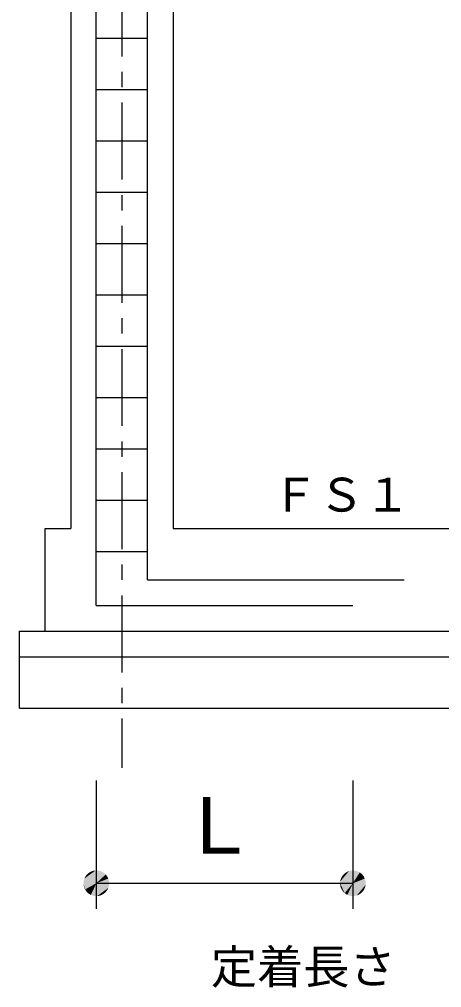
# Model space of a CAD drawing. Units: millimetres, scale not verified. Extents: x -23521 to 8910, y -6308 to 6308.
# Drawn here: x 515 to 1338, y -1120 to 766 of the extents above; entities that cross this region are included whole.
import ezdxf
from ezdxf.enums import TextEntityAlignment as Align

# ---------------------------------------------------------------- set-up
doc = ezdxf.new("R2010")
doc.units = ezdxf.units.MM
doc.header["$LTSCALE"] = 30
doc.linetypes.add('CHAIN1', pattern=[8, 5, -1, 1, -1])
for name, color, linetype, lineweight in [('0-F_08', 2, 'CHAIN1', 25), ('1-0_製作', 3, 'Continuous', 25), ('1-B_SUNPO', 52, 'Continuous', 25)]:
    doc.layers.add(name, color=color, linetype=linetype, lineweight=lineweight)
doc.styles.add('ＭＳ ゴシック', font='')
doc.styles.get('ＭＳ ゴシック').set_extended_font_data('MS Gothic')

msp = doc.modelspace()

# ---------------------------------------------------------------- linework, layer by layer
at = {"layer": '0-F_08', "linetype": 'Continuous'}
msp.add_line((515.42, -476.2), (2455.42, -476.2), dxfattribs=at)
at = {"layer": '1-0_製作', "color": 2, "linetype": 'CHAIN1'}
msp.add_line((715.42, 1803.79), (715.42, -692.22), dxfattribs=at)
at = {"layer": '1-0_製作'}
for p, q in [((665.42, -376.2), (665.42, 1603.8)), ((765.42, -326.2), (765.42, 1553.8)), ((665.42, 729.04), (765.42, 729.04)), ((665.42, 629.04), (765.42, 629.04)), ((665.42, 529.04), (765.42, 529.04)), ((665.42, 429.05), (765.42, 429.05)), ((665.42, 329.04), (765.42, 329.04)), ((665.42, 229.04), (765.42, 229.04)), ((665.42, 129.04), (765.42, 129.04)), ((665.42, 29.04), (765.42, 29.04)), ((665.42, -70.96), (765.42, -70.96)), ((665.42, -170.96), (765.42, -170.96)), ((665.42, -270.96), (765.42, -270.96)), ((765.42, -326.2), (1265.42, -326.2)), ((665.42, -376.2), (1165.42, -376.2))]:
    msp.add_line(p, q, dxfattribs=at)
at = {"layer": '1-0_製作', "color": 2}
for p, q in [((615.42, 1453.8), (615.42, -226.2)), ((815.42, 1453.8), (815.42, -226.2)), ((565.42, -426.2), (565.42, -226.2)), ((565.42, -226.2), (615.42, -226.2)), ((815.42, -226.2), (2405.42, -226.2)), ((515.42, -426.2), (2455.42, -426.2)), ((515.42, -576.2), (515.42, -426.2)), ((515.42, -576.2), (2455.42, -576.2))]:
    msp.add_line(p, q, dxfattribs=at)
at = {"layer": '1-B_SUNPO', "color": 2}
for p, q in [((665.42, -717.09), (665.42, -967.09)), ((1165.42, -717.09), (1165.42, -967.09)), ((665.42, -917.09), (1165.42, -917.09))]:
    msp.add_line(p, q, dxfattribs=at)
at = {"layer": '1-B_SUNPO'}
for points in [[(640.42, -917.09), (673.15, -893.31), (676.07, -894.47)], [(640.62, -913.95), (673.15, -893.31), (640.42, -917.09)], [(640.42, -917.09), (676.07, -894.47), (678.82, -895.98)], [(640.42, -917.09), (678.82, -895.98), (681.36, -897.82)], [(640.42, -917.09), (681.36, -897.82), (683.65, -899.97)], [(640.42, -917.09), (683.65, -899.97), (665.39, -917.05)], [(640.62, -913.95), (670.11, -892.53), (673.15, -893.31)], [(641.21, -910.87), (670.11, -892.53), (640.62, -913.95)], [(641.21, -910.87), (666.99, -892.14), (670.11, -892.53)], [(642.18, -907.88), (666.99, -892.14), (641.21, -910.87)], [(642.18, -907.88), (663.85, -892.14), (666.99, -892.14)], [(643.51, -905.04), (663.85, -892.14), (642.18, -907.88)], [(643.51, -905.04), (660.74, -892.53), (663.85, -892.14)], [(645.2, -902.39), (660.74, -892.53), (643.51, -905.04)], [(645.2, -902.39), (657.7, -893.31), (660.74, -892.53)], [(647.2, -899.97), (657.7, -893.31), (645.2, -902.39)], [(647.2, -899.97), (654.78, -894.47), (657.7, -893.31)], [(649.49, -897.82), (654.78, -894.47), (647.2, -899.97)], [(649.49, -897.82), (652.03, -895.98), (654.78, -894.47)], [(665.39, -917.05), (683.65, -899.97), (665.4, -917.04)], [(665.4, -917.04), (683.65, -899.97), (665.41, -917.04)], [(665.41, -917.04), (683.65, -899.97), (665.42, -917.04)], [(665.41, -917.04), (683.65, -899.97), (665.41, -917.04)], [(665.42, -917.04), (683.65, -899.97), (665.43, -917.04)], [(665.42, -917.04), (683.65, -899.97), (665.42, -917.04)], [(665.43, -917.04), (683.65, -899.97), (665.44, -917.04)], [(665.44, -917.04), (683.65, -899.97), (665.45, -917.05)], [(665.44, -917.04), (683.65, -899.97), (665.44, -917.04)], [(665.45, -917.05), (683.65, -899.97), (665.46, -917.05)], [(665.45, -917.05), (683.65, -899.97), (665.45, -917.05)], [(665.46, -917.06), (683.65, -899.97), (665.47, -917.06)], [(665.46, -917.05), (683.65, -899.97), (665.46, -917.06)], [(665.47, -917.09), (683.65, -899.97), (685.65, -902.39)], [(665.47, -917.08), (683.65, -899.97), (665.47, -917.09)], [(665.47, -917.08), (683.65, -899.97), (665.47, -917.08)], [(665.47, -917.07), (683.65, -899.97), (665.47, -917.08)], [(665.47, -917.06), (683.65, -899.97), (665.47, -917.07)], [(665.47, -917.09), (685.65, -902.39), (687.33, -905.04)], [(665.47, -917.09), (687.33, -905.04), (688.67, -907.88)], [(1140.42, -917.09), (1166.99, -892.14), (1170.11, -892.53)], [(1140.42, -917.09), (1163.85, -892.14), (1166.99, -892.14)], [(1140.42, -917.09), (1160.74, -892.53), (1163.85, -892.14)], [(1140.42, -917.09), (1170.11, -892.53), (1173.15, -893.31)], [(1140.42, -917.09), (1157.7, -893.31), (1160.74, -892.53)], [(1140.42, -917.09), (1173.15, -893.31), (1176.07, -894.47)], [(1140.62, -913.95), (1157.7, -893.31), (1140.42, -917.09)], [(1140.42, -917.09), (1176.07, -894.47), (1178.82, -895.98)], [(1140.42, -917.09), (1178.82, -895.98), (1165.38, -917.06)], [(1140.62, -913.95), (1154.78, -894.47), (1157.7, -893.31)], [(1141.21, -910.87), (1154.78, -894.47), (1140.62, -913.95)], [(1141.21, -910.87), (1152.03, -895.98), (1154.78, -894.47)], [(1142.18, -907.88), (1152.03, -895.98), (1141.21, -910.87)], [(1142.18, -907.88), (1149.49, -897.82), (1152.03, -895.98)], [(1143.51, -905.04), (1149.49, -897.82), (1142.18, -907.88)], [(1143.51, -905.04), (1147.2, -899.97), (1149.49, -897.82)], [(1145.2, -902.39), (1147.2, -899.97), (1143.51, -905.04)], [(1165.38, -917.06), (1178.82, -895.98), (1165.39, -917.05)], [(1165.39, -917.05), (1178.82, -895.98), (1165.4, -917.04)], [(1165.39, -917.05), (1178.82, -895.98), (1165.39, -917.05)], [(1165.39, -917.05), (1178.82, -895.98), (1165.39, -917.05)], [(1165.4, -917.04), (1178.82, -895.98), (1165.41, -917.04)], [(1165.41, -917.04), (1178.82, -895.98), (1165.42, -917.04)], [(1165.41, -917.04), (1178.82, -895.98), (1165.41, -917.04)], [(1165.42, -917.04), (1178.82, -895.98), (1165.43, -917.04)], [(1165.42, -917.04), (1178.82, -895.98), (1165.42, -917.04)], [(1165.43, -917.04), (1178.82, -895.98), (1165.44, -917.04)], [(1165.44, -917.04), (1178.82, -895.98), (1165.45, -917.05)], [(1165.44, -917.04), (1178.82, -895.98), (1165.44, -917.04)], [(1165.45, -917.05), (1178.82, -895.98), (1165.46, -917.05)], [(1165.45, -917.05), (1178.82, -895.98), (1165.45, -917.05)], [(1165.46, -917.06), (1178.82, -895.98), (1165.47, -917.06)], [(1165.46, -917.05), (1178.82, -895.98), (1165.46, -917.06)], [(1165.47, -917.09), (1178.82, -895.98), (1181.36, -897.82)], [(1165.47, -917.08), (1178.82, -895.98), (1165.47, -917.09)], [(1165.47, -917.08), (1178.82, -895.98), (1165.47, -917.08)], [(1165.47, -917.07), (1178.82, -895.98), (1165.47, -917.08)], [(1165.47, -917.06), (1178.82, -895.98), (1165.47, -917.07)], [(1165.47, -917.09), (1181.36, -897.82), (1183.65, -899.97)], [(1165.47, -917.09), (1183.65, -899.97), (1185.65, -902.39)], [(1165.47, -917.09), (1185.65, -902.39), (1187.33, -905.04)], [(1165.47, -917.09), (1187.33, -905.04), (1188.67, -907.88)], [(640.42, -917.09), (665.39, -917.05), (665.38, -917.06)], [(640.42, -917.09), (665.39, -917.05), (665.39, -917.05)], [(640.42, -917.09), (665.39, -917.05), (665.39, -917.05)], [(640.42, -917.09), (665.38, -917.06), (665.38, -917.07)], [(640.42, -917.09), (665.38, -917.06), (665.38, -917.06)], [(640.42, -917.09), (665.38, -917.07), (665.37, -917.08)], [(640.42, -917.09), (665.37, -917.08), (665.37, -917.09)], [(640.42, -917.09), (665.37, -917.08), (665.37, -917.08)], [(643.51, -929.13), (640.42, -917.09), (665.37, -917.09)], [(642.18, -926.29), (640.42, -917.09), (643.51, -929.13)], [(641.21, -923.31), (640.42, -917.09), (642.18, -926.29)], [(640.62, -920.22), (640.42, -917.09), (641.21, -923.31)], [(643.51, -929.13), (665.37, -917.09), (665.37, -917.1)], [(643.51, -929.13), (665.37, -917.09), (665.37, -917.09)], [(643.51, -929.13), (665.37, -917.1), (665.38, -917.11)], [(643.51, -929.13), (665.38, -917.11), (665.38, -917.12)], [(643.51, -929.13), (665.38, -917.11), (665.38, -917.11)], [(643.51, -929.13), (665.39, -917.12), (665.39, -917.13)], [(643.51, -929.13), (665.38, -917.12), (665.39, -917.12)], [(643.51, -929.13), (665.44, -917.13), (645.2, -931.78)], [(643.51, -929.13), (665.44, -917.14), (665.44, -917.13)], [(643.51, -929.13), (665.4, -917.13), (665.41, -917.14)], [(643.51, -929.13), (665.39, -917.13), (665.4, -917.13)], [(643.51, -929.13), (665.39, -917.13), (665.39, -917.13)], [(643.51, -929.13), (665.43, -917.14), (665.44, -917.14)], [(643.51, -929.13), (665.42, -917.14), (665.43, -917.14)], [(643.51, -929.13), (665.42, -917.14), (665.42, -917.14)], [(643.51, -929.13), (665.41, -917.14), (665.42, -917.14)], [(643.51, -929.13), (665.41, -917.14), (665.41, -917.14)], [(645.2, -931.78), (665.45, -917.13), (647.2, -934.2)], [(645.2, -931.78), (665.44, -917.13), (665.45, -917.13)], [(647.2, -934.2), (665.45, -917.13), (649.49, -936.35)], [(647.2, -934.2), (665.45, -917.13), (665.45, -917.13)], [(649.49, -936.35), (665.46, -917.12), (652.03, -938.2)], [(649.49, -936.35), (665.45, -917.13), (665.46, -917.12)], [(652.03, -938.2), (665.46, -917.12), (654.78, -939.71)], [(652.03, -938.2), (665.46, -917.12), (665.46, -917.12)], [(654.78, -939.71), (690.42, -917.09), (657.7, -940.86)], [(654.78, -939.71), (665.47, -917.11), (690.42, -917.09)], [(654.78, -939.71), (665.46, -917.12), (665.47, -917.11)], [(657.7, -940.86), (690.42, -917.09), (690.22, -920.22)], [(657.7, -940.86), (690.22, -920.22), (660.74, -941.65)], [(660.74, -941.65), (690.22, -920.22), (689.64, -923.31)], [(660.74, -941.65), (689.64, -923.31), (663.85, -942.04)], [(663.85, -942.04), (689.64, -923.31), (688.67, -926.29)], [(665.47, -917.09), (688.67, -907.88), (689.64, -910.87)], [(665.47, -917.09), (689.64, -910.87), (690.22, -913.95)], [(665.47, -917.09), (690.22, -913.95), (690.42, -917.09)], [(690.42, -917.09), (665.47, -917.09), (665.47, -917.09)], [(690.42, -917.09), (665.47, -917.1), (665.47, -917.09)], [(690.42, -917.09), (665.47, -917.11), (665.47, -917.1)], [(690.42, -917.09), (665.47, -917.11), (665.47, -917.11)], [(1140.42, -917.09), (1165.38, -917.06), (1165.38, -917.07)], [(1140.42, -917.09), (1165.38, -917.06), (1165.38, -917.06)], [(1140.42, -917.09), (1165.38, -917.07), (1165.37, -917.08)], [(1140.42, -917.09), (1165.37, -917.08), (1165.37, -917.09)], [(1140.42, -917.09), (1165.37, -917.08), (1165.37, -917.08)], [(1149.49, -936.35), (1140.42, -917.09), (1165.37, -917.09)], [(1147.2, -934.2), (1140.42, -917.09), (1149.49, -936.35)], [(1145.2, -931.78), (1140.42, -917.09), (1147.2, -934.2)], [(1143.51, -929.13), (1140.42, -917.09), (1145.2, -931.78)], [(1142.18, -926.29), (1140.42, -917.09), (1143.51, -929.13)], [(1141.21, -923.31), (1140.42, -917.09), (1142.18, -926.29)], [(1140.62, -920.22), (1140.42, -917.09), (1141.21, -923.31)], [(1149.49, -936.35), (1165.37, -917.09), (1165.37, -917.1)], [(1149.49, -936.35), (1165.37, -917.09), (1165.37, -917.09)], [(1149.49, -936.35), (1165.37, -917.1), (1165.38, -917.11)], [(1149.49, -936.35), (1165.38, -917.11), (1165.38, -917.12)], [(1149.49, -936.35), (1165.38, -917.11), (1165.38, -917.11)], [(1149.49, -936.35), (1165.46, -917.12), (1152.03, -938.2)], [(1149.49, -936.35), (1165.45, -917.13), (1165.46, -917.12)], [(1149.49, -936.35), (1165.39, -917.12), (1165.39, -917.13)], [(1149.49, -936.35), (1165.38, -917.12), (1165.39, -917.12)], [(1149.49, -936.35), (1165.45, -917.13), (1165.45, -917.13)], [(1149.49, -936.35), (1165.44, -917.13), (1165.45, -917.13)], [(1149.49, -936.35), (1165.44, -917.14), (1165.44, -917.13)], [(1149.49, -936.35), (1165.4, -917.13), (1165.41, -917.14)], [(1149.49, -936.35), (1165.39, -917.13), (1165.4, -917.13)], [(1149.49, -936.35), (1165.39, -917.13), (1165.39, -917.13)], [(1149.49, -936.35), (1165.43, -917.14), (1165.44, -917.14)], [(1149.49, -936.35), (1165.42, -917.14), (1165.43, -917.14)], [(1149.49, -936.35), (1165.42, -917.14), (1165.42, -917.14)], [(1149.49, -936.35), (1165.41, -917.14), (1165.42, -917.14)], [(1149.49, -936.35), (1165.41, -917.14), (1165.41, -917.14)], [(1152.03, -938.2), (1165.46, -917.12), (1154.78, -939.71)], [(1152.03, -938.2), (1165.46, -917.12), (1165.46, -917.12)], [(1154.78, -939.71), (1165.47, -917.11), (1157.7, -940.86)], [(1154.78, -939.71), (1165.46, -917.12), (1165.47, -917.11)], [(1157.7, -940.86), (1165.47, -917.11), (1160.74, -941.65)], [(1157.7, -940.86), (1165.47, -917.11), (1165.47, -917.11)], [(1160.74, -941.65), (1165.47, -917.1), (1163.85, -942.04)], [(1160.74, -941.65), (1165.47, -917.11), (1165.47, -917.1)], [(1163.85, -942.04), (1165.47, -917.09), (1166.99, -942.04)], [(1163.85, -942.04), (1165.47, -917.1), (1165.47, -917.09)], [(1165.47, -917.09), (1188.67, -907.88), (1189.64, -910.87)], [(1165.47, -917.09), (1189.64, -910.87), (1190.22, -913.95)], [(1165.47, -917.09), (1190.22, -913.95), (1190.42, -917.09)], [(1170.11, -941.65), (1165.47, -917.09), (1190.42, -917.09)], [(1166.99, -942.04), (1165.47, -917.09), (1170.11, -941.65)], [(1166.99, -942.04), (1165.47, -917.09), (1165.47, -917.09)], [(1170.11, -941.65), (1190.42, -917.09), (1173.15, -940.86)], [(1173.15, -940.86), (1190.42, -917.09), (1190.22, -920.22)], [(1173.15, -940.86), (1190.22, -920.22), (1176.07, -939.71)], [(1176.07, -939.71), (1190.22, -920.22), (1189.64, -923.31)], [(1176.07, -939.71), (1189.64, -923.31), (1178.82, -938.2)], [(1178.82, -938.2), (1189.64, -923.31), (1188.67, -926.29)], [(663.85, -942.04), (688.67, -926.29), (666.99, -942.04)], [(666.99, -942.04), (688.67, -926.29), (687.33, -929.13)], [(666.99, -942.04), (687.33, -929.13), (670.11, -941.65)], [(670.11, -941.65), (687.33, -929.13), (685.65, -931.78)], [(670.11, -941.65), (685.65, -931.78), (673.15, -940.86)], [(673.15, -940.86), (685.65, -931.78), (683.65, -934.2)], [(673.15, -940.86), (683.65, -934.2), (676.07, -939.71)], [(676.07, -939.71), (683.65, -934.2), (681.36, -936.35)], [(676.07, -939.71), (681.36, -936.35), (678.82, -938.2)], [(1178.82, -938.2), (1188.67, -926.29), (1181.36, -936.35)], [(1181.36, -936.35), (1188.67, -926.29), (1187.33, -929.13)], [(1181.36, -936.35), (1187.33, -929.13), (1183.65, -934.2)], [(1183.65, -934.2), (1187.33, -929.13), (1185.65, -931.78)]]:
    msp.add_solid(points, dxfattribs=at)

# ---------------------------------------------------------------- texts
at = {"layer": '1-0_製作', "color": 4, "style": 'ＭＳ ゴシック'}
for s, p in [('ＦＳ１', (1007.78, -212.75)), ('定着長さ', (888.69, -1132.55))]:
    msp.add_text(s, height=65.98, dxfattribs=at).set_placement(p, align=Align.BOTTOM_LEFT)
at = {"layer": '1-B_SUNPO', "color": 4, "style": 'ＭＳ ゴシック'}
msp.add_text('Ｌ', height=110, dxfattribs=at).set_placement((827.92, -892.35), align=Align.BOTTOM_LEFT)

doc.saveas('drawing.dxf')
